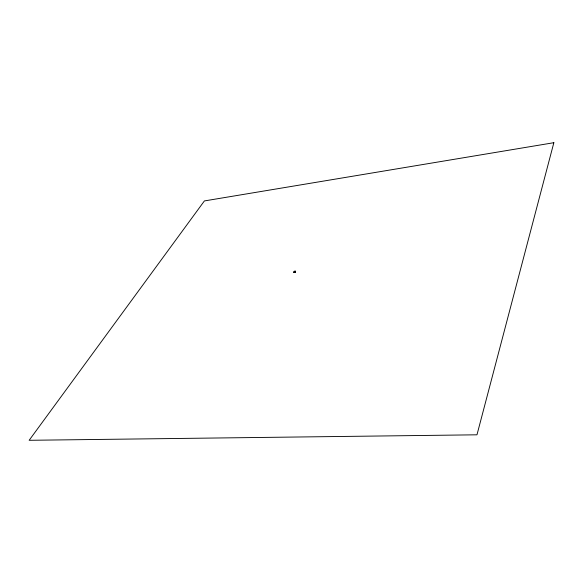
<?xml version="1.0" encoding="UTF-8"?>
<svg xmlns="http://www.w3.org/2000/svg" width="583" height="583" viewBox="0 0 583 583"><rect width="100%" height="100%" fill="white"/><g stroke="black" fill="none" stroke-linecap="round" stroke-linejoin="round"><path stroke-width="0.87" d="M294.903 272.006L295.202 271.467M294.976 272.064L295.384 271.328L294.255 272.072M295.056 272.13L295.566 271.219L294.415 271.35L293.912 272.261L295.056 272.13L294.211 271.969M293.912 272.261L294.364 271.226L295.545 271.255M294.284 272.144L294.408 271.612M294.816 271.401L294.561 272.05L294.816 271.401L295.319 271.656L294.451 271.714M294.809 271.875L295.027 271.481M294.86 271.911L295.158 271.365M293.854 272.144L295.005 272.013M294.685 271.634L294.772 272.021M553.85 142.704L476.974 434.809L29.15 440.296L204.393 200.931L553.85 142.704"/></g></svg>
